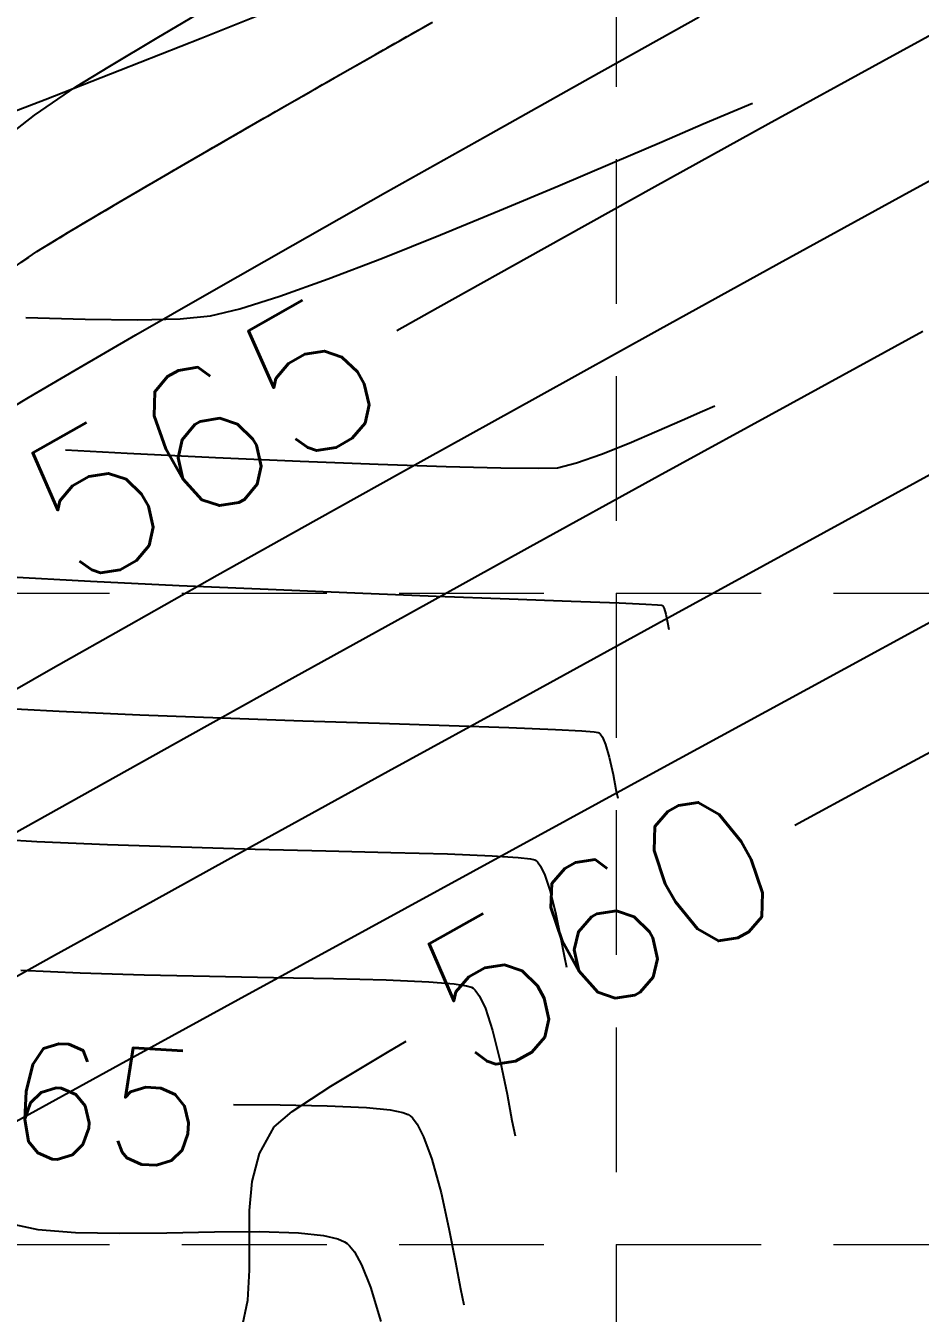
# Model space of a CAD drawing. Header units: inches. Extents: x 2547543 to 2548696, y 7125653 to 7126375.
# Drawn here: x 2547995.27 to 2548019.98, y 7125814.47 to 7125850.06 of the extents above; entities that cross this region are included whole.
import ezdxf

# ---------------------------------------------------------------- set-up
doc = ezdxf.new("R2010")
doc.units = ezdxf.units.IN
doc.header["$MEASUREMENT"] = 0
doc.linetypes.add('DASHED2', pattern=[0.375, 0.25, -0.125])
doc.linetypes.add('HIDDEN', pattern=[0.375, 0.25, -0.125])
for name, color, linetype in [('CONT-MJR', 6, 'Continuous'), ('CONT-MNR', 14, 'Continuous'), ('GRID', 254, 'HIDDEN'), ('V-100YR-LINE', 2, 'DASHED2'), ('V-TOPO-MAJR-E', 6, 'Continuous'), ('V-TOPO-MINR-E', 14, 'Continuous')]:
    doc.layers.add(name, color=color, linetype=linetype)
doc.styles.add('L100', font='simplex', dxfattribs={"height": 4})
doc.styles.add('L80', font='simplex', dxfattribs={"height": 3.2})

msp = doc.modelspace()

# ---------------------------------------------------------------- linework, layer by layer
at = {"layer": 'CONT-MJR', "color": 35}
for points, elevation in [([(2548018.938961321, 7125849.087890478), (2548022.07282085, 7125850.803251378)], 565), ([(2548015.782393476, 7125847.350070436), (2548018.938961321, 7125849.087890478)], 565), ([(2548005.523993981, 7125841.641607944), (2548006.651574631, 7125842.27420667)], 565), ([(2548002.631755115, 7125820.046403868), (2548003.695844346, 7125820.745996209)], 560), ([(2548001.725482199, 7125818.88840637), (2548002.130383629, 7125819.624740656)], 560), ([(2548001.518792776, 7125818.115861477), (2548001.725482199, 7125818.88840637)], 560), ([(2548001.445559969, 7125816.49618203), (2548001.446692864, 7125817.315616515)], 560), ([(2548001.231738448, 7125814.007846819), (2548001.401705256, 7125814.833786639)], 560)]:
    msp.add_lwpolyline(points, dxfattribs=dict(at, elevation=elevation))
at = {"layer": 'CONT-MJR', "color": 35, "extrusion": (0.4841853662423549, -0.8749654456701457, 0), "elevation": -5001158.24764232}
msp.add_lwpolyline([(5679653.194298716, 565), (5679656.77359744, 565)], dxfattribs=at)
at = {"layer": 'CONT-MJR', "color": 35, "extrusion": (0.4859358121249577, -0.8739945002655668, 0), "elevation": -4989779.282333612}
msp.add_lwpolyline([(5689649.119715012, 565), (5689652.620245164, 565)], dxfattribs=at)
at = {"layer": 'CONT-MJR', "color": 35, "extrusion": (0.4876091353242147, -0.8730620431265878, 0), "elevation": -4978871.094742036}
msp.add_lwpolyline([(5699193.682906533, 565), (5699197.049920438, 565)], dxfattribs=at)
at = {"layer": 'CONT-MJR', "color": 35, "extrusion": (-0.4737832930804064, 0.8806414657497601, 0), "elevation": 5068091.939442839}
msp.add_lwpolyline([(-5619989.553386088, 560.0000000000009), (-5619993.333507489, 560.0000000000009)], dxfattribs=at)
at = {"layer": 'CONT-MJR', "color": 35, "extrusion": (0.4766002026431752, -0.8791201549506668, 0), "elevation": -5050073.800906396}
msp.add_lwpolyline([(5636183.72779111, 560), (5636186.041306039, 560)], dxfattribs=at)
at = {"layer": 'CONT-MJR', "color": 35, "extrusion": (-0.5010897557624144, 0.8653953181465475, 0), "elevation": 4889873.396232928}
msp.add_lwpolyline([(-5775708.076849319, 560.0000000000009), (-5775708.675526103, 560.0000000000009)], dxfattribs=at)
at = {"layer": 'CONT-MJR', "color": 35, "extrusion": (0.5172270520176754, -0.8558482205748313, 0), "elevation": -4780724.565464363}
msp.add_lwpolyline([(5866371.686764492, 560.0000000000009), (5866373.517713867, 560.0000000000009)], dxfattribs=at)
at = {"layer": 'CONT-MJR', "color": 35, "extrusion": (0.6436494462182643, -0.7653204494738931, 0), "elevation": -3813515.317892025}
msp.add_lwpolyline([(6536567.9910012, 560), (6536568.646114344, 560)], dxfattribs=at)
at = {"layer": 'CONT-MJR', "color": 35, "extrusion": (0.9959657824342507, -0.08973382985324298, 0), "elevation": 1898295.375934235}
msp.add_lwpolyline([(7325712.146514888, 560), (7325712.95000129, 560)], dxfattribs=at)
at = {"layer": 'CONT-MJR', "color": 35, "extrusion": (0.9999720045225325, 0.007482658029615757, 0), "elevation": 2601250.161065638}
msp.add_lwpolyline([(7106550.35193407, 560), (7106551.182070782, 560)], dxfattribs=at)
at = {"layer": 'CONT-MJR', "color": 35, "extrusion": (0.9981955531771713, -0.06004696176594806, 0), "elevation": 2115520.137795775}
msp.add_lwpolyline([(7265956.422597528, 560.0000000000009), (7265957.256383972, 560.0000000000009)], dxfattribs=at)
at = {"layer": 'CONT-MNR', "color": 35, "extrusion": (-0.5074338020871265, 0.8616907429579379, 0), "elevation": 4847337.978976721}
msp.add_lwpolyline([(-5811484.088464526, 568), (-5811485.983540992, 568)], dxfattribs=at)
at = {"layer": 'CONT-MNR', "color": 35, "extrusion": (-0.4946919908314161, 0.8690683714226691, 0), "elevation": 4932372.588294378}
msp.add_lwpolyline([(-5739489.932434386, 567.0000000000009), (-5739492.869607594, 567.0000000000009)], dxfattribs=at)
at = {"layer": 'CONT-MNR', "color": 35, "extrusion": (-0.4866649887825362, 0.873588683931571, 0), "elevation": 4985033.045514956}
msp.add_lwpolyline([(-5693814.508795781, 566.0000000000009), (-5693817.94690179, 566.0000000000009)], dxfattribs=at)
at = {"layer": 'CONT-MNR', "color": 35}
for points, elevation in [([(2547997.591742769, 7125848.948937048), (2547998.901203745, 7125849.73125107)], 568), ([(2547994.260965796, 7125846.628272629), (2547995.50443882, 7125847.588626948)], 568), ([(2547996.497865135, 7125844.387162286), (2547997.848411873, 7125845.187139614)], 567), ([(2548000.332178283, 7125842.680455947), (2548002.64830412, 7125844.000329116)], 566), ([(2548012.713561011, 7125841.641667411), (2548016.087112929, 7125843.502687365)], 564), ([(2547998.310085934, 7125841.519762008), (2548000.332178283, 7125842.680455947)], 566), ([(2548012.751173358, 7125837.618356265), (2548016.385747326, 7125839.615151562)], 563), ([(2548009.207609492, 7125835.665642874), (2548012.751173358, 7125837.618356265)], 563), ([(2548000.557687522, 7125834.871794118), (2548003.290024146, 7125836.4030213)], 564), ([(2547998.118006749, 7125833.49815283), (2548000.557687522, 7125834.871794118)], 564), ([(2548016.869808706, 7125831.737008542), (2548021.092515966, 7125834.036774522)], 561), ([(2547994.328375995, 7125831.343848266), (2547996.023922636, 7125832.312152518)], 564), ([(2547999.71740648, 7125830.405483145), (2548002.631283254, 7125832.025857414)], 563), ([(2548012.688454273, 7125829.456946293), (2548016.869808706, 7125831.737008542)], 561), ([(2548001.881572432, 7125827.58387746), (2548005.280021941, 7125829.454529754)], 562), ([(2547994.935439611, 7125827.730516039), (2547997.132310999, 7125828.962586387)], 563), ([(2547996.061011686, 7125824.369490954), (2547998.786339319, 7125825.87652445)], 562), ([(2547993.772278616, 7125823.099797199), (2547996.061011686, 7125824.369490954)], 562)]:
    msp.add_lwpolyline(points, dxfattribs=dict(at, elevation=elevation))
at = {"layer": 'CONT-MNR', "color": 35, "extrusion": (-0.5221241874722553, 0.8528694699990366, 0), "elevation": 4747047.844103177}
msp.add_lwpolyline([(-5893686.34264732, 568.0000000000005), (-5893687.448142258, 568.0000000000005)], dxfattribs=at)
at = {"layer": 'CONT-MNR', "color": 35, "extrusion": (-0.4972826551357602, 0.8675885896559086, 0), "elevation": 4915226.864406553}
msp.add_lwpolyline([(-5754177.442288184, 567.0000000000005), (-5754180.124543335, 567.0000000000005)], dxfattribs=at)
at = {"layer": 'CONT-MNR', "color": 35, "extrusion": (-0.4887405497639791, 0.8724291805163349, 0), "elevation": 4971482.047743659}
msp.add_lwpolyline([(-5705646.885124263, 566.0000000000009), (-5705650.214867007, 566.0000000000009)], dxfattribs=at)
at = {"layer": 'CONT-MNR', "color": 35, "extrusion": (-0.564709527463302, 0.8252897367544164, 0), "elevation": 4442011.543279765}
msp.add_lwpolyline([(-6126868.563658784, 568.0000000000005), (-6126869.950397303, 568.0000000000005)], dxfattribs=at)
at = {"layer": 'CONT-MNR', "color": 35, "extrusion": (0.500254060926976, -0.8658786719431709, 0), "elevation": -4895471.104965951}
msp.add_lwpolyline([(5770991.9839842, 567), (5770994.35334722, 567)], dxfattribs=at)
at = {"layer": 'CONT-MNR', "color": 35, "extrusion": (0.4796231613261404, -0.8774745712096272, 0), "elevation": -5030658.949189028}
msp.add_lwpolyline([(5653542.792176468, 564), (5653546.640167982, 564)], dxfattribs=at)
at = {"layer": 'CONT-MNR', "color": 35, "extrusion": (0.4907622520249275, -0.8712935280302623, 0), "elevation": -4958238.248409803}
msp.add_lwpolyline([(5717156.40963562, 566.0000000000005), (5717159.574541522, 566.0000000000005)], dxfattribs=at)
at = {"layer": 'CONT-MNR', "color": 35, "extrusion": (0.504042096338883, -0.8636790868825668, 0), "elevation": -4870145.287514791}
msp.add_lwpolyline([(5792378.401407301, 567), (5792380.399910207, 567)], dxfattribs=at)
at = {"layer": 'CONT-MNR', "color": 35, "extrusion": (0.4928378590735345, -0.8701211666565841, 0), "elevation": -4944595.524875295}
msp.add_lwpolyline([(5728956.73820064, 566), (5728959.681793438, 566)], dxfattribs=at)
at = {"layer": 'CONT-MNR', "color": 35, "extrusion": (0.481424765480183, -0.8764874187245079, 0), "elevation": -5019034.130727179}
msp.add_lwpolyline([(5663861.580191882, 564), (5663865.461027639, 564)], dxfattribs=at)
at = {"layer": 'CONT-MNR', "color": 35, "extrusion": (0.5200598548937304, -0.8541298187792722, 0), "elevation": -4761285.486106744}
msp.add_lwpolyline([(5882184.301951138, 567.0000000000009), (5882185.384954691, 567.0000000000009)], dxfattribs=at)
at = {"layer": 'CONT-MNR', "color": 35, "extrusion": (0.5643996630752497, -0.8255016779634943, 0), "elevation": -4444308.190736808}
msp.add_lwpolyline([(6125197.202266193, 567), (6125198.474178679, 567)], dxfattribs=at)
at = {"layer": 'CONT-MNR', "color": 35, "extrusion": (-0.5014291937664913, 0.8651986844873764, 0), "elevation": 4887627.970418844}
msp.add_lwpolyline([(-5777627.813319467, 566), (-5777629.754124463, 566)], dxfattribs=at)
at = {"layer": 'CONT-MNR', "color": 35, "extrusion": (-0.4845054569890477, 0.8747882384599339, 0), "elevation": 4999076.393060899}
msp.add_lwpolyline([(-5681476.95034707, 564.0000000000009), (-5681480.714297208, 564.0000000000009)], dxfattribs=at)
at = {"layer": 'CONT-MNR', "color": 35, "extrusion": (0.4802924463074261, -0.8771084117827329, 0), "elevation": -5026340.844322081}
msp.add_lwpolyline([(5657373.54605473, 563.0000000000005), (5657377.725858754, 563.0000000000005)], dxfattribs=at)
at = {"layer": 'CONT-MNR', "color": 35, "extrusion": (0.5070346866297575, -0.8619256502473192, 0), "elevation": -4850022.073390525}
msp.add_lwpolyline([(5809230.487805611, 566.0000000000009), (5809231.98143163, 566.0000000000009)], dxfattribs=at)
at = {"layer": 'CONT-MNR', "color": 35, "extrusion": (0.5182690772469213, -0.8552176118214737, 0), "elevation": -4773596.491288014}
msp.add_lwpolyline([(5872191.914724562, 566.0000000000009), (5872192.904800409, 566.0000000000009)], dxfattribs=at)
at = {"layer": 'CONT-MNR', "color": 35, "extrusion": (-0.4859242039539161, 0.8740009542396122, 0), "elevation": 4989851.351183276}
msp.add_lwpolyline([(-5689577.092137383, 564.0000000000005), (-5689580.706350705, 564.0000000000005)], dxfattribs=at)
at = {"layer": 'CONT-MNR', "color": 35, "extrusion": (-0.4873523742224432, 0.8732053958489651, 0), "elevation": 4980543.344135318}
msp.add_lwpolyline([(-5697723.510823146, 564), (-5697726.914434344, 564)], dxfattribs=at)
at = {"layer": 'CONT-MNR', "color": 35, "extrusion": (0.4792195968210815, -0.8776950370274634, 0), "elevation": -5033251.10651151}
msp.add_lwpolyline([(5651221.64816858, 562.0000000000009), (5651226.142240096, 562.0000000000009)], dxfattribs=at)
at = {"layer": 'CONT-MNR', "color": 35, "extrusion": (-0.4837142321056201, 0.8752259946199441, 0), "elevation": 5004208.290703681}
msp.add_lwpolyline([(-5676948.143308282, 563.0000000000009), (-5676952.02014808, 563.0000000000009)], dxfattribs=at)
at = {"layer": 'CONT-MNR', "color": 35, "extrusion": (0.4800302003603494, -0.8772519630881443, 0), "elevation": -5028028.403130979}
msp.add_lwpolyline([(5655864.461243474, 562.0000000000009), (5655868.916023131, 562.0000000000009)], dxfattribs=at)
at = {"layer": 'CONT-MNR', "color": 35, "extrusion": (0.4848133693291745, -0.8746176289783402, 0), "elevation": -4997072.570221299}
msp.add_lwpolyline([(5683226.653733203, 563), (5683230.293283979, 563)], dxfattribs=at)
at = {"layer": 'CONT-MNR', "color": 35, "extrusion": (0.4928089503627116, -0.8701375399569901, 0), "elevation": -4944778.952164746}
msp.add_lwpolyline([(5728780.934288811, 564), (5728783.340901578, 564)], dxfattribs=at)
at = {"layer": 'CONT-MNR', "color": 35, "extrusion": (-0.4807756830129006, 0.8768436249545748, 0), "elevation": 5023219.154282987}
msp.add_lwpolyline([(-5660131.856555112, 562), (-5660136.195772441, 562)], dxfattribs=at)
at = {"layer": 'CONT-MNR', "color": 35, "extrusion": (0.4814918292885583, -0.87645057951282, 0), "elevation": -5018593.631617457}
msp.add_lwpolyline([(5664229.363536778, 562.0000000000009), (5664233.510920448, 562.0000000000009)], dxfattribs=at)
at = {"layer": 'CONT-MNR', "color": 35, "extrusion": (-0.4873797497467377, 0.8731901164905654, 0), "elevation": 4980361.217231516}
msp.add_lwpolyline([(-5697870.649303677, 563.0000000000005), (-5697873.609822163, 563.0000000000005)], dxfattribs=at)
at = {"layer": 'CONT-MNR', "color": 35, "extrusion": (0.4791536710436132, -0.8777310291458477, 0), "elevation": -5033671.989224696}
msp.add_lwpolyline([(5650832.510366105, 561), (5650837.142840181, 561)], dxfattribs=at)
at = {"layer": 'CONT-MNR', "color": 35, "extrusion": (0.4829988727528981, -0.875620973320894, 0), "elevation": -5008842.048139911}
msp.add_lwpolyline([(5672847.043109635, 562.0000000000005), (5672850.578010242, 562.0000000000005)], dxfattribs=at)
at = {"layer": 'CONT-MNR', "color": 35, "extrusion": (0.4795390726189577, -0.8775205284389364, 0), "elevation": -5031189.991016861}
msp.add_lwpolyline([(5653038.039841779, 561), (5653042.457792757, 561)], dxfattribs=at)
at = {"layer": 'CONT-MNR', "color": 35, "extrusion": (0.4799185654043343, -0.8773130402429031, 0), "elevation": -5028744.516999694}
msp.add_lwpolyline([(5655209.439120326, 561), (5655213.558156043, 561)], dxfattribs=at)
at = {"layer": 'CONT-MNR', "color": 35, "extrusion": (-0.4803164677217083, 0.8770952575606261, 0), "elevation": 5026178.780567377}
msp.add_lwpolyline([(-5657486.174412582, 561), (-5657489.91014074, 561)], dxfattribs=at)
at = {"layer": 'CONT-MNR', "color": 35, "extrusion": (0.4807700859402783, -0.8768466938210907, 0), "elevation": -5023251.741517941}
msp.add_lwpolyline([(5660081.96889461, 561.0000000000009), (5660085.236922882, 561.0000000000009)], dxfattribs=at)
at = {"layer": 'GRID', "color": 252, "linetype": 'HIDDEN', "lineweight": 0, "ltscale": 16}
for p, q in [((2548011.583313596, 7126356.376313465), (2548011.583313596, 7125726.296813901)), ((2547561.583313602, 7125834.376313472), (2548677.583313586, 7125834.376313472)), ((2547561.583313602, 7125816.376313472), (2548677.583313586, 7125816.376313472))]:
    msp.add_line(p, q, dxfattribs=at)
at = {"layer": 'V-100YR-LINE', "color": 5}
for p, q in [((2548003.953151905, 7125848.713591643, 567), (2548006.505756242, 7125850.166587705, 567)), ((2548001.626057942, 7125847.37975268, 567), (2548003.953151905, 7125848.713591643, 567)), ((2547999.574477036, 7125846.194469207, 567), (2548001.626057942, 7125847.37975268, 567)), ((2547997.848411873, 7125845.187139614, 567), (2547999.574477036, 7125846.194469207, 567)), ((2547996.497865135, 7125844.387162286, 567), (2547997.848411873, 7125845.187139614, 567)), ((2547995.572839508, 7125843.823935616, 567), (2547996.497865135, 7125844.387162286, 567)), ((2547994.522873618, 7125843.106068638, 567), (2547995.572839508, 7125843.823935616, 567))]:
    msp.add_line(p, q, dxfattribs=at)
at = {"layer": 'V-TOPO-MAJR-E', "color": 35, "extrusion": (0.4060032592982516, -0.9138716285338968, 0), "elevation": -5477600.490977379}
msp.add_lwpolyline([(5221671.085224153, 570), (5221671.694975078, 570)], dxfattribs=at)
at = {"layer": 'V-TOPO-MAJR-E', "color": 35, "extrusion": (0.3942426569728094, -0.9190063805126816, 0), "elevation": -5544156.08791914}
msp.add_lwpolyline([(5150950.951198108, 570.0000000000005), (5150951.321167251, 570.0000000000005)], dxfattribs=at)
at = {"layer": 'V-TOPO-MAJR-E', "color": 35}
for points, elevation in [([(2548012.705614186, 7125838.852894289), (2548013.405851639, 7125839.160732014)], 570), ([(2548011.936600032, 7125838.526206085), (2548012.705614186, 7125838.852894289)], 570), ([(2547996.363411782, 7125838.341829189), (2547998.065038295, 7125838.250434939)], 570), ([(2547998.065038295, 7125838.250434939), (2548000.510103562, 7125838.131289896)], 570), ([(2548002.852913519, 7125838.027935539), (2548005.005640466, 7125837.943208393)], 570), ([(2548010.489148355, 7125837.981983766), (2548011.173035861, 7125838.222093782)], 570), ([(2548006.880456706, 7125837.879944983), (2548008.38953454, 7125837.840981834)], 570), ([(2548008.38953454, 7125837.840981834), (2548009.44504627, 7125837.82915547)], 570), ([(2548001.007498974, 7125820.244087048), (2548002.296981236, 7125820.234865377)], 565), ([(2548002.296981236, 7125820.234865377), (2548003.59895182, 7125820.210243785)], 565), ([(2548004.680781428, 7125820.159452974), (2548005.33776402, 7125820.091980982)], 565), ([(2548005.835916404, 7125819.964094929), (2548005.886520149, 7125819.931759492)], 565), ([(2548006.488086019, 7125818.728580836), (2548006.742242135, 7125817.800151068)], 565), ([(2548007.141584394, 7125815.889777822), (2548007.280484007, 7125815.147901215)], 565)]:
    msp.add_lwpolyline(points, dxfattribs=dict(at, elevation=elevation))
at = {"layer": 'V-TOPO-MAJR-E', "color": 35, "extrusion": (-0.3700127074918669, 0.9290266929935536, 0), "elevation": 5677297.405424326}
msp.add_lwpolyline([(-5003821.087502084, 570.0000000000009), (-5003821.909398996, 570.0000000000009)], dxfattribs=at)
at = {"layer": 'V-TOPO-MAJR-E', "color": 35, "extrusion": (-0.04407268686593936, -0.9990283270620592, 0), "elevation": -7231211.375833623}
msp.add_lwpolyline([(2231469.854344326, 570), (2231472.199432941, 570)], dxfattribs=at)
at = {"layer": 'V-TOPO-MAJR-E', "color": 35, "extrusion": (-0.03372459760141291, -0.9994311639710975, 0), "elevation": -7207714.953351789}
msp.add_lwpolyline([(2306239.591383851, 570.0000000000009), (2306241.467267161, 570.0000000000009)], dxfattribs=at)
at = {"layer": 'V-TOPO-MAJR-E', "color": 35, "extrusion": (0.2462950524895448, -0.9691948963542742, 0), "elevation": -6278763.427217403}
msp.add_lwpolyline([(4224576.854915137, 570), (4224577.401744427, 570)], dxfattribs=at)
at = {"layer": 'V-TOPO-MAJR-E', "color": 35, "extrusion": (0.03527527829488569, -0.999377633700704, 0), "elevation": -7031521.20556435}
msp.add_lwpolyline([(2797789.56234507, 570), (2797790.076783166, 570)], dxfattribs=at)
at = {"layer": 'V-TOPO-MAJR-E', "color": 35, "extrusion": (-0.04689733597599286, -0.9988997146252244, 0), "elevation": -7237474.35533126}
msp.add_lwpolyline([(2211018.083352696, 565.0000000000005), (2211019.166373936, 565.0000000000005)], dxfattribs=at)
at = {"layer": 'V-TOPO-MAJR-E', "color": 35, "extrusion": (-0.1989259489113062, -0.980014523795304, 0), "elevation": -7490271.563739533}
msp.add_lwpolyline([(1079571.71414813, 565), (1079572.067340015, 565)], dxfattribs=at)
at = {"layer": 'V-TOPO-MAJR-E', "color": 35, "extrusion": (-0.3544636733340834, -0.9350697857841993, 0), "elevation": -7566314.455638629}
msp.add_lwpolyline([(-143281.211398446, 565), (-143281.0488231936, 565)], dxfattribs=at)
at = {"layer": 'V-TOPO-MAJR-E', "color": 35, "extrusion": (-0.6826529395383611, -0.7307427482634602, 0), "elevation": -6946544.948958503}
msp.add_lwpolyline([(-3002525.098929454, 565.0000000000009), (-3002525.009672686, 565.0000000000009)], dxfattribs=at)
at = {"layer": 'V-TOPO-MAJR-E', "color": 35, "extrusion": (0.7974580806521041, 0.6033743527882687, 0), "elevation": 6331464.888414501}
msp.add_lwpolyline([(4145141.195229073, 565), (4145140.984339438, 565)], dxfattribs=at)
at = {"layer": 'V-TOPO-MAJR-E', "color": 35, "extrusion": (0.888660572969677, 0.4585655744266084, 0), "elevation": 5531968.147292102}
msp.add_lwpolyline([(5164007.148583532, 565), (5164006.750634534, 565)], dxfattribs=at)
at = {"layer": 'V-TOPO-MAJR-E', "color": 35, "extrusion": (0.93930618563449, 0.3430800047055865, 0), "elevation": 4838084.178228682}
msp.add_lwpolyline([(5819156.19206314, 565.0000000000009), (5819155.531543659, 565.0000000000009)], dxfattribs=at)
at = {"layer": 'V-TOPO-MAJR-E', "color": 35, "extrusion": (0.9762483372514302, 0.2166545268712793, 0), "elevation": 4031328.029481987}
msp.add_lwpolyline([(6404530.583748825, 565.0000000000009), (6404529.573474308, 565.0000000000009)], dxfattribs=at)
at = {"layer": 'V-TOPO-MAJR-E', "color": 35, "extrusion": (0.9814605141245019, 0.1916644443147154, 0), "elevation": 3866533.94197556}
msp.add_lwpolyline([(6505345.495386475, 565.0000000000009), (6505344.553836187, 565.0000000000009)], dxfattribs=at)
at = {"layer": 'V-TOPO-MAJR-E', "color": 35, "extrusion": (0.9778075114518787, 0.2095052995708794, 0), "elevation": 3984356.695339091}
msp.add_lwpolyline([(6433854.548228804, 565.0000000000005), (6433854.098625639, 565.0000000000005)], dxfattribs=at)
at = {"layer": 'V-TOPO-MINR-E', "color": 35, "extrusion": (0.3705967944685206, -0.9287938500709709, 0), "elevation": -5674164.722277382}
msp.add_lwpolyline([(5007383.895153088, 572), (5007386.426656934, 572)], dxfattribs=at)
at = {"layer": 'V-TOPO-MINR-E', "color": 35, "extrusion": (0.3675989859030082, -0.9299844007095388, 0), "elevation": -5690286.823763036}
msp.add_lwpolyline([(4989053.071336855, 572), (4989055.484987557, 572)], dxfattribs=at)
at = {"layer": 'V-TOPO-MINR-E', "color": 35, "extrusion": (0.3633555573252321, -0.9316505455163272, 0), "elevation": -5712971.76674263}
msp.add_lwpolyline([(4963058.157271, 572), (4963060.374175244, 572)], dxfattribs=at)
at = {"layer": 'V-TOPO-MINR-E', "color": 35}
for points, elevation in [([(2547993.985949849, 7125847.332803892), (2547995.799362699, 7125848.025777889)], 572), ([(2548014.837305265, 7125847.714726872), (2548015.344042134, 7125847.925351982)], 571), ([(2548008.358400883, 7125844.954403432), (2548009.966383912, 7125845.629140952)], 571), ([(2548002.289902672, 7125842.586671169), (2548003.624215827, 7125843.065949431)], 571), ([(2547996.90725979, 7125841.950973687), (2547998.353550147, 7125841.937228858)], 571), ([(2547998.353550147, 7125841.937228858), (2547999.532703856, 7125841.965735353)], 571), ([(2547997.052755275, 7125834.711432425), (2547999.503867667, 7125834.593978493)], 569), ([(2548001.966141169, 7125834.485649819), (2548004.36021791, 7125834.387201688)], 569), ([(2548006.606740014, 7125834.299389386), (2548008.626349607, 7125834.222968196)], 569), ([(2548010.339688816, 7125834.158693407), (2548011.667399765, 7125834.107320304)], 569), ([(2548012.398587687, 7125834.076018586), (2548012.727242228, 7125834.058510853)], 569), ([(2548012.727242228, 7125834.058510853), (2548012.832185928, 7125834.049771835)], 569), ([(2548012.832185928, 7125834.049771835), (2548012.848505392, 7125834.046300294)], 569), ([(2548012.848505392, 7125834.046300294), (2548012.867892275, 7125834.024855147)], 569), ([(2548012.904326834, 7125833.953083009), (2548012.95251355, 7125833.796785784)], 569), ([(2547994.096397272, 7125831.230559644), (2547996.192430898, 7125831.117263719)], 568), ([(2547996.192430898, 7125831.117263719), (2547998.415016956, 7125831.017049331)], 568), ([(2548000.683792248, 7125830.928511445), (2548002.918393574, 7125830.850245022)], 568), ([(2548002.918393574, 7125830.850245022), (2548005.038457735, 7125830.780845025)], 568), ([(2548005.038457735, 7125830.780845025), (2548006.96362153, 7125830.718906414)], 568), ([(2548009.907795231, 7125830.611793205), (2548010.633158666, 7125830.573213206)], 568), ([(2548010.633158666, 7125830.573213206), (2548010.969313593, 7125830.54520889)], 568), ([(2548011.084788699, 7125830.526813924), (2548011.108009081, 7125830.517665094)], 568), ([(2548011.108009081, 7125830.517665094), (2548011.139554924, 7125830.486551876)], 568), ([(2548011.387918256, 7125829.846165841), (2548011.494063346, 7125829.369929399)], 568), ([(2547993.776173426, 7125827.625528391), (2547995.572158497, 7125827.517977396)], 567), ([(2547997.528143856, 7125827.431783476), (2547999.564391798, 7125827.362596156)], 567), ([(2547999.564391798, 7125827.362596156), (2548001.601164623, 7125827.306064961)], 567), ([(2548001.601164623, 7125827.306064961), (2548003.558724628, 7125827.257839418)], 567), ([(2548003.558724628, 7125827.257839418), (2548005.35733411, 7125827.213569053)], 567), ([(2548005.35733411, 7125827.213569053), (2548006.917255368, 7125827.168903392)], 567), ([(2548008.158750698, 7125827.119491961), (2548008.869096559, 7125827.073622343)], 567), ([(2548008.869096559, 7125827.073622343), (2548009.210068019, 7125827.034059761)], 567), ([(2548009.210068019, 7125827.034059761), (2548009.336486212, 7125827.004705331)], 567), ([(2548009.36751277, 7125826.989029893), (2548009.410402123, 7125826.948029855)], 567), ([(2548009.493708113, 7125826.830943999), (2548009.612147255, 7125826.580510126)], 567), ([(2548009.756949192, 7125826.143108366), (2548009.914842537, 7125825.50748927)], 567), ([(2548010.044429834, 7125824.87353538), (2548010.142893981, 7125824.348824766)], 567), ([(2547995.126586728, 7125823.95832071), (2547996.772045731, 7125823.8818484)], 566), ([(2547996.772045731, 7125823.8818484), (2547998.538166039, 7125823.827923646)], 566), ([(2547998.538166039, 7125823.827923646), (2548000.345751124, 7125823.789148978)], 566), ([(2548000.345751124, 7125823.789148978), (2548002.11560446, 7125823.75812693)], 566), ([(2548002.11560446, 7125823.75812693), (2548003.768529521, 7125823.727460039)], 566), ([(2548003.768529521, 7125823.727460039), (2548005.225329778, 7125823.689750835)], 566), ([(2548005.225329778, 7125823.689750835), (2548006.406808705, 7125823.637601853)], 566), ([(2548006.406808705, 7125823.637601853), (2548007.100540422, 7125823.58051493)], 566), ([(2548007.100540422, 7125823.58051493), (2548007.44754918, 7125823.526249678)], 566), ([(2548008.385565423, 7125821.407114985), (2548008.565161556, 7125820.528512916)], 566), ([(2548008.701623852, 7125819.801312028), (2548008.791048064, 7125819.374605681)], 566), ([(2547995.601885509, 7125816.785254431), (2547996.639561841, 7125816.705186719)], 564), ([(2547996.639561841, 7125816.705186719), (2547997.855478038, 7125816.68553774)], 564), ([(2547997.855478038, 7125816.68553774), (2547999.164848591, 7125816.700712617)], 564), ([(2547999.164848591, 7125816.700712617), (2548000.48288799, 7125816.725116479)], 564), ([(2548003.497822302, 7125816.624681924), (2548003.887512802, 7125816.532513031)], 564), ([(2548004.146023838, 7125816.403124292), (2548004.215594737, 7125816.339270541)], 564)]:
    msp.add_lwpolyline(points, dxfattribs=dict(at, elevation=elevation))
at = {"layer": 'V-TOPO-MINR-E', "color": 35, "extrusion": (-0.3938013685479641, 0.9191955625054719, 0), "elevation": 5546635.868455371}
msp.add_lwpolyline([(-5148291.583304543, 571.0000000000009), (-5148292.513772927, 571.0000000000009)], dxfattribs=at)
at = {"layer": 'V-TOPO-MINR-E', "color": 35, "extrusion": (-0.3954806517887779, 0.9184743077847761, 0), "elevation": 5537217.480239076}
msp.add_lwpolyline([(-5158418.891380066, 571.0000000000009), (-5158420.132220218, 571.0000000000009)], dxfattribs=at)
at = {"layer": 'V-TOPO-MINR-E', "color": 35, "extrusion": (0.3943325970934342, -0.9189677920741006, 0), "elevation": -5543659.231818869}
msp.add_lwpolyline([(5151493.953899549, 571.0000000000009), (5151495.433743616, 571.0000000000009)], dxfattribs=at)
at = {"layer": 'V-TOPO-MINR-E', "color": 35, "extrusion": (0.3914359178000326, -0.9202053696083534, 0), "elevation": -5559858.791180603}
msp.add_lwpolyline([(5134004.376826215, 571.0000000000009), (5134006.024317265, 571.0000000000009)], dxfattribs=at)
at = {"layer": 'V-TOPO-MINR-E', "color": 35, "extrusion": (0.3805284664662045, -0.9247692069964694, 0), "elevation": -5620172.274498097}
msp.add_lwpolyline([(5067904.75293326, 571.0000000000009), (5067906.521793838, 571.0000000000009)], dxfattribs=at)
at = {"layer": 'V-TOPO-MINR-E', "color": 35, "extrusion": (-0.3714918878440705, 0.9284361998899271, 0), "elevation": 5669327.957916133}
msp.add_lwpolyline([(-5012853.300651029, 571), (-5012855.023380499, 571)], dxfattribs=at)
at = {"layer": 'V-TOPO-MINR-E', "color": 35, "extrusion": (0.3583560517702659, -0.9335849935381495, 0), "elevation": -5739487.634007956}
msp.add_lwpolyline([(4932366.93369688, 571), (4932368.539284876, 571)], dxfattribs=at)
at = {"layer": 'V-TOPO-MINR-E', "color": 35, "extrusion": (0.3031568753161166, -0.9529406639180472, 0), "elevation": -6018060.753012718}
msp.add_lwpolyline([(4588342.006254541, 571), (4588343.166374303, 571)], dxfattribs=at)
at = {"layer": 'V-TOPO-MINR-E', "color": 35, "extrusion": (0.230666933497449, -0.9730327670694772, 0), "elevation": -6345938.367848018}
msp.add_lwpolyline([(4122983.98474894, 571), (4122984.819858827, 571)], dxfattribs=at)
at = {"layer": 'V-TOPO-MINR-E', "color": 35, "extrusion": (-0.03055497249714412, -0.9995330878243596, 0), "elevation": -7200368.784029221}
msp.add_lwpolyline([(2329075.670388794, 571.0000000000009), (2329077.3116493, 571.0000000000009)], dxfattribs=at)
at = {"layer": 'V-TOPO-MINR-E', "color": 35, "extrusion": (0.0909181976081775, -0.9958583640978673, 0), "elevation": -6864669.797797228}
msp.add_lwpolyline([(3185315.354325963, 571), (3185316.196899834, 571)], dxfattribs=at)
at = {"layer": 'V-TOPO-MINR-E', "color": 35, "extrusion": (-0.05322625423662483, -0.9985824782460075, 0), "elevation": -7251354.024637737}
msp.add_lwpolyline([(2165101.357560669, 569), (2165103.721505018, 569)], dxfattribs=at)
at = {"layer": 'V-TOPO-MINR-E', "color": 35, "extrusion": (-0.04395286943273419, -0.9990336056753192, 0), "elevation": -7230940.117376429}
msp.add_lwpolyline([(2232336.254099443, 569.0000000000009), (2232338.718754774, 569.0000000000009)], dxfattribs=at)
at = {"layer": 'V-TOPO-MINR-E', "color": 35, "extrusion": (-0.03905828298357168, -0.9992369341304271, 0), "elevation": -7219917.581533358}
msp.add_lwpolyline([(2267737.209065716, 569.0000000000009), (2267739.457303374, 569.0000000000009)], dxfattribs=at)
at = {"layer": 'V-TOPO-MINR-E', "color": 35, "extrusion": (-0.03748797047410703, -0.9992970789858903, 0), "elevation": -7216344.996502176}
msp.add_lwpolyline([(2279084.514588, 569.0000000000009), (2279086.229132398, 569.0000000000009)], dxfattribs=at)
at = {"layer": 'V-TOPO-MINR-E', "color": 35, "extrusion": (-0.04277022932392492, -0.9990849350698763, 0), "elevation": -7228292.549765541}
msp.add_lwpolyline([(2240906.512387048, 569), (2240907.244244667, 569)], dxfattribs=at)
at = {"layer": 'V-TOPO-MINR-E', "color": 35, "extrusion": (0.8916848421135938, 0.4526567599681413, 0), "elevation": 5497581.393571602}
msp.add_lwpolyline([(5200622.938243388, 569), (5200622.857752912, 569)], dxfattribs=at)
at = {"layer": 'V-TOPO-MINR-E', "color": 35, "extrusion": (0.977388156649745, 0.2114530473670542, 0), "elevation": 3997176.954138395}
msp.add_lwpolyline([(6425920.455693196, 569.0000000000009), (6425920.217092518, 569.0000000000009)], dxfattribs=at)
at = {"layer": 'V-TOPO-MINR-E', "color": 35, "extrusion": (0.9813730898840587, 0.1921115781295221, 0), "elevation": 3869506.525173617}
msp.add_lwpolyline([(6503598.503195926, 569.0000000000009), (6503598.309604742, 569.0000000000009)], dxfattribs=at)
at = {"layer": 'V-TOPO-MINR-E', "color": 35, "extrusion": (-0.0389948468015857, -0.9992394117141902, 0), "elevation": -7219770.001295372}
msp.add_lwpolyline([(2268189.748426406, 568), (2268192.018928614, 568)], dxfattribs=at)
at = {"layer": 'V-TOPO-MINR-E', "color": 35, "extrusion": (-0.03385067357057446, -0.9994269017285948, 0), "elevation": -7207998.669620189}
msp.add_lwpolyline([(2305332.535650278, 568.0000000000005), (2305334.186496607, 568.0000000000005)], dxfattribs=at)
at = {"layer": 'V-TOPO-MINR-E', "color": 35, "extrusion": (-0.03955181228166336, -0.9992175209358751, 0), "elevation": -7221033.208089911}
msp.add_lwpolyline([(2264175.333391619, 568), (2264176.628678623, 568)], dxfattribs=at)
at = {"layer": 'V-TOPO-MINR-E', "color": 35, "extrusion": (-0.1573146121016951, -0.9875485369435232, 0), "elevation": -7437942.886696944}
msp.add_lwpolyline([(1395287.236739741, 568.0000000000005), (1395287.353670809, 568.0000000000005)], dxfattribs=at)
at = {"layer": 'V-TOPO-MINR-E', "color": 35, "extrusion": (0.8356681602798772, 0.549234672880769, 0), "elevation": 6043044.957649631}
msp.add_lwpolyline([(4555373.588433065, 568.0000000000005), (4555373.477571271, 568.0000000000005)], dxfattribs=at)
at = {"layer": 'V-TOPO-MINR-E', "color": 35, "extrusion": (0.9204757822405467, 0.390799608890098, 0), "elevation": 5130154.333842927}
msp.add_lwpolyline([(5563392.525364988, 568.0000000000005), (5563392.306663077, 568.0000000000005)], dxfattribs=at)
at = {"layer": 'V-TOPO-MINR-E', "color": 35, "extrusion": (0.9592802738318582, 0.2824559368062129, 0), "elevation": 4456990.006649364}
msp.add_lwpolyline([(6115967.423679838, 568.0000000000009), (6115967.062541851, 568.0000000000009)], dxfattribs=at)
at = {"layer": 'V-TOPO-MINR-E', "color": 35, "extrusion": (0.9823124365540257, 0.1872492376253997, 0), "elevation": 3837249.496068992}
msp.add_lwpolyline([(6522677.601119469, 568.0000000000009), (6522677.175912932, 568.0000000000009)], dxfattribs=at)
at = {"layer": 'V-TOPO-MINR-E', "color": 35, "extrusion": (0.9797184500015144, 0.2003790376427397, 0), "elevation": 3924200.697411948}
msp.add_lwpolyline([(6470737.989030992, 568.0000000000009), (6470737.738981178, 568.0000000000009)], dxfattribs=at)
at = {"layer": 'V-TOPO-MINR-E', "color": 35, "extrusion": (-0.04402402725918931, -0.9990304725201741, 0), "elevation": -7231091.858907219}
msp.add_lwpolyline([(2231817.595537097, 567), (2231819.553420678, 567)], dxfattribs=at)
at = {"layer": 'V-TOPO-MINR-E', "color": 35, "extrusion": (-0.03976844813780599, -0.9992089223644426, 0), "elevation": -7221520.367338866}
msp.add_lwpolyline([(2262608.157762378, 567), (2262609.400240605, 567)], dxfattribs=at)
at = {"layer": 'V-TOPO-MINR-E', "color": 35, "extrusion": (-0.4509416299465244, -0.892553441750785, 0), "elevation": -7509184.901684485}
msp.add_lwpolyline([(-939097.5413248795, 567), (-939097.5065633105, 567)], dxfattribs=at)
at = {"layer": 'V-TOPO-MINR-E', "color": 35, "extrusion": (0.814807607028164, 0.5797314581157702, 0), "elevation": 6207203.497236994}
msp.add_lwpolyline([(4329016.792835885, 567), (4329016.649138334, 567)], dxfattribs=at)
at = {"layer": 'V-TOPO-MINR-E', "color": 35, "extrusion": (0.9493315294163933, 0.3142763867297883, 0), "elevation": 4658384.892253229}
msp.add_lwpolyline([(5963992.591773259, 567), (5963992.131026146, 567)], dxfattribs=at)
at = {"layer": 'V-TOPO-MINR-E', "color": 35, "extrusion": (0.9797407418413335, 0.2002700146706784, 0), "elevation": 3923478.303112474}
msp.add_lwpolyline([(6471171.585912888, 567.0000000000009), (6471170.938849982, 567.0000000000009)], dxfattribs=at)
at = {"layer": 'V-TOPO-MINR-E', "color": 35, "extrusion": (0.978738354368966, 0.2051127340930555, 0), "elevation": 3955432.569025804}
msp.add_lwpolyline([(6451688.269785237, 567), (6451687.95520753, 567)], dxfattribs=at)
at = {"layer": 'V-TOPO-MINR-E', "color": 35, "extrusion": (0.291892035116153, 0.9564512741565827, 0), "elevation": 7559246.070452702}
msp.add_lwpolyline([(-357073.8388132954, 566), (-357073.9844731214, 566)], dxfattribs=at)
at = {"layer": 'V-TOPO-MINR-E', "color": 35, "extrusion": (-0.5025332471160106, -0.864557884437496, 0), "elevation": -7441145.402274857}
msp.add_lwpolyline([(-1378063.164824429, 566), (-1378063.118383637, 566)], dxfattribs=at)
at = {"layer": 'V-TOPO-MINR-E', "color": 35, "extrusion": (-0.6910064462953553, -0.7228485949203085, 0), "elevation": -6911581.171474581}
msp.add_lwpolyline([(-3082166.213260331, 566), (-3082166.131029118, 566)], dxfattribs=at)
at = {"layer": 'V-TOPO-MINR-E', "color": 35, "extrusion": (0.8148076086193211, 0.5797314558794124, 0), "elevation": 6207200.025838435}
msp.add_lwpolyline([(4329014.921246661, 566), (4329014.722095007, 566)], dxfattribs=at)
at = {"layer": 'V-TOPO-MINR-E', "color": 35, "extrusion": (0.9039994185831264, 0.4275336842885829, 0), "elevation": 5349927.035416512}
msp.add_lwpolyline([(5352380.903915896, 566.0000000000009), (5352380.519979337, 566.0000000000009)], dxfattribs=at)
at = {"layer": 'V-TOPO-MINR-E', "color": 35, "extrusion": (0.9493315297581828, 0.3142763856973484, 0), "elevation": 4658382.16456941}
msp.add_lwpolyline([(5963989.614658663, 566), (5963988.976105334, 566)], dxfattribs=at)
at = {"layer": 'V-TOPO-MINR-E', "color": 35, "extrusion": (0.9705047798555893, 0.2410818787828199, 0), "elevation": 4190760.730001484}
msp.add_lwpolyline([(6301365.994938061, 566), (6301365.087255882, 566)], dxfattribs=at)
at = {"layer": 'V-TOPO-MINR-E', "color": 35, "extrusion": (0.9828447258030433, 0.1844349342210987, 0), "elevation": 3818547.020017651}
msp.add_lwpolyline([(6533633.331357607, 566.0000000000005), (6533632.591463635, 566.0000000000005)], dxfattribs=at)
at = {"layer": 'V-TOPO-MINR-E', "color": 35, "extrusion": (-0.2096312853199982, -0.9777805092223334, 0), "elevation": -7501624.357924091}
msp.add_lwpolyline([(997585.5132057292, 564.0000000000009), (997586.3054601753, 564.0000000000009)], dxfattribs=at)
at = {"layer": 'V-TOPO-MINR-E', "color": 35, "extrusion": (0.006472065150039389, -0.9999790559670206, 0), "elevation": -7109176.656648402}
msp.add_lwpolyline([(2594065.86757404, 564.0000000000009), (2594067.109522786, 564.0000000000009)], dxfattribs=at)
at = {"layer": 'V-TOPO-MINR-E', "color": 35, "extrusion": (-0.03136489976669975, -0.9995080004995582, 0), "elevation": -7202228.653585567}
msp.add_lwpolyline([(2323247.581643731, 564), (2323248.663196414, 564)], dxfattribs=at)
at = {"layer": 'V-TOPO-MINR-E', "color": 35, "extrusion": (-0.1071124397085974, -0.9942469136284369, 0), "elevation": -7357744.057209993}
msp.add_lwpolyline([(1770080.314043383, 564.0000000000005), (1770081.010038522, 564.0000000000005)], dxfattribs=at)
at = {"layer": 'V-TOPO-MINR-E', "color": 35, "extrusion": (-0.398820187599853, -0.9170291478261844, 0), "elevation": -7550776.850799171}
msp.add_lwpolyline([(-505325.6526753111, 564), (-505325.4476145892, 564)], dxfattribs=at)
at = {"layer": 'V-TOPO-MINR-E', "color": 35, "extrusion": (0.5598196084064135, 0.8286145099162155, 0), "elevation": 7330977.549872752}
msp.add_lwpolyline([(1877858.626689803, 564.0000000000009), (1877858.541651012, 564.0000000000009)], dxfattribs=at)
at = {"layer": 'V-TOPO-MINR-E', "color": 35, "extrusion": (0.7828733364795635, 0.6221811143303503, 0), "elevation": 6428312.912107411}
msp.add_lwpolyline([(3993291.510488154, 564.0000000000009), (3993291.291632324, 564.0000000000009)], dxfattribs=at)
at = {"layer": 'V-TOPO-MINR-E', "color": 35, "extrusion": (0.874511075492377, 0.4850055451653786, 0), "elevation": 5684318.38129643}
msp.add_lwpolyline([(4995808.921070633, 564), (4995808.515900752, 564)], dxfattribs=at)
at = {"layer": 'V-TOPO-MINR-E', "color": 35, "extrusion": (0.9293919647872754, 0.3690942640963797, 0), "elevation": 4998192.697215959}
msp.add_lwpolyline([(5682222.096063123, 564.0000000000009), (5682221.427673133, 564.0000000000009)], dxfattribs=at)
at = {"layer": 'V-TOPO-MINR-E', "color": 35, "extrusion": (0.9582731359734235, 0.2858541531474763, 0), "elevation": 4478628.412664866}
msp.add_lwpolyline([(6100119.517917792, 564.0000000000009), (6100118.531695998, 564.0000000000009)], dxfattribs=at)

# ---------------------------------------------------------------- texts
at = {"layer": 'CONT-MJR', "color": 35, "char_height": 4, "width": 15.04761904761904, "attachment_point": 1, "style": 'L80'}
for s, insert, rotation in [('\\Fsimplex.shx;\\W1.0000000000;\\T1.0000000000;\\o\\l565', (2547994.711957631, 7125837.830182169, 565), 29.541001615510257), ('\\Fsimplex.shx;\\W1.0000000000;\\T1.0000000000;\\o\\l560', (2548005.660291519, 7125824.273129223, 560), 29.002916190230675)]:
    msp.add_mtext(s, dxfattribs=dict(at, insert=insert, rotation=rotation))
at = {"layer": 'V-TOPO-MAJR-E', "color": 35, "insert": (2547992.071967172, 7125822.153904133, 565), "char_height": 3.2, "width": 12.03809523809524, "attachment_point": 1, "rotation": 356.7852018292201, "style": 'L100'}
msp.add_mtext('\\Fsimplex.shx;\\W1.0000000000;\\T1.0000000000;\\o\\l565', dxfattribs=at)

doc.saveas('drawing.dxf')
